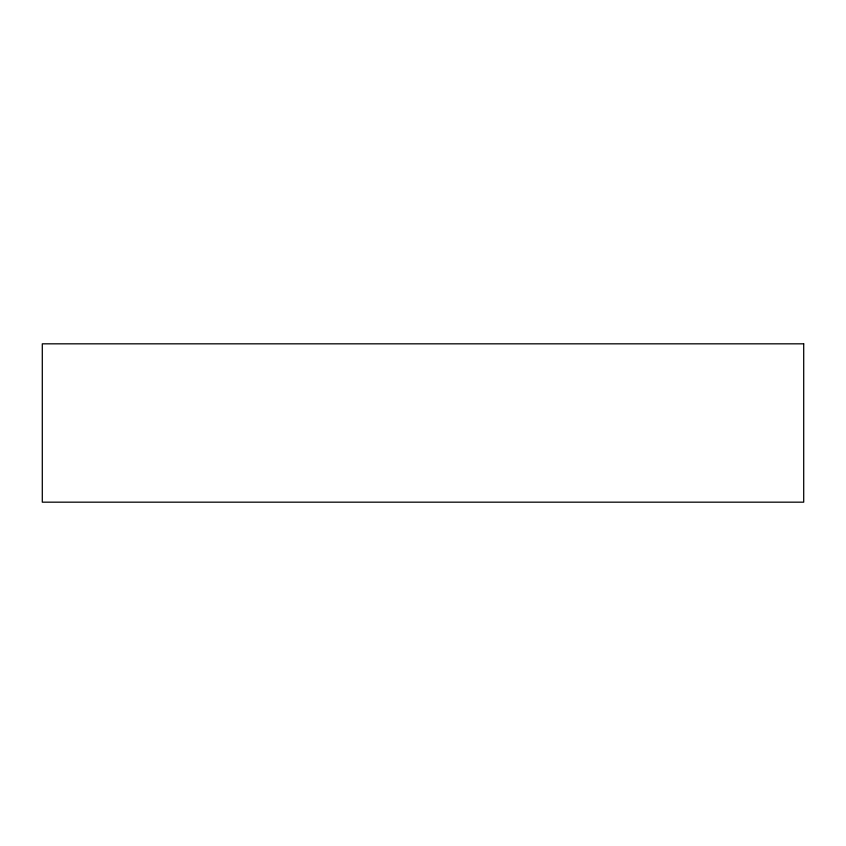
<?xml version="1.0" encoding="UTF-8"?>
<svg xmlns="http://www.w3.org/2000/svg" width="846" height="846" viewBox="0 0 846 846"><rect width="100%" height="100%" fill="white"/><g stroke="black" fill="none" stroke-linecap="round" stroke-linejoin="round"><path stroke-width="1.27" d="M803.7 343.825L42.3 343.825L42.3 502.175L803.7 502.175L803.7 343.825"/></g></svg>
